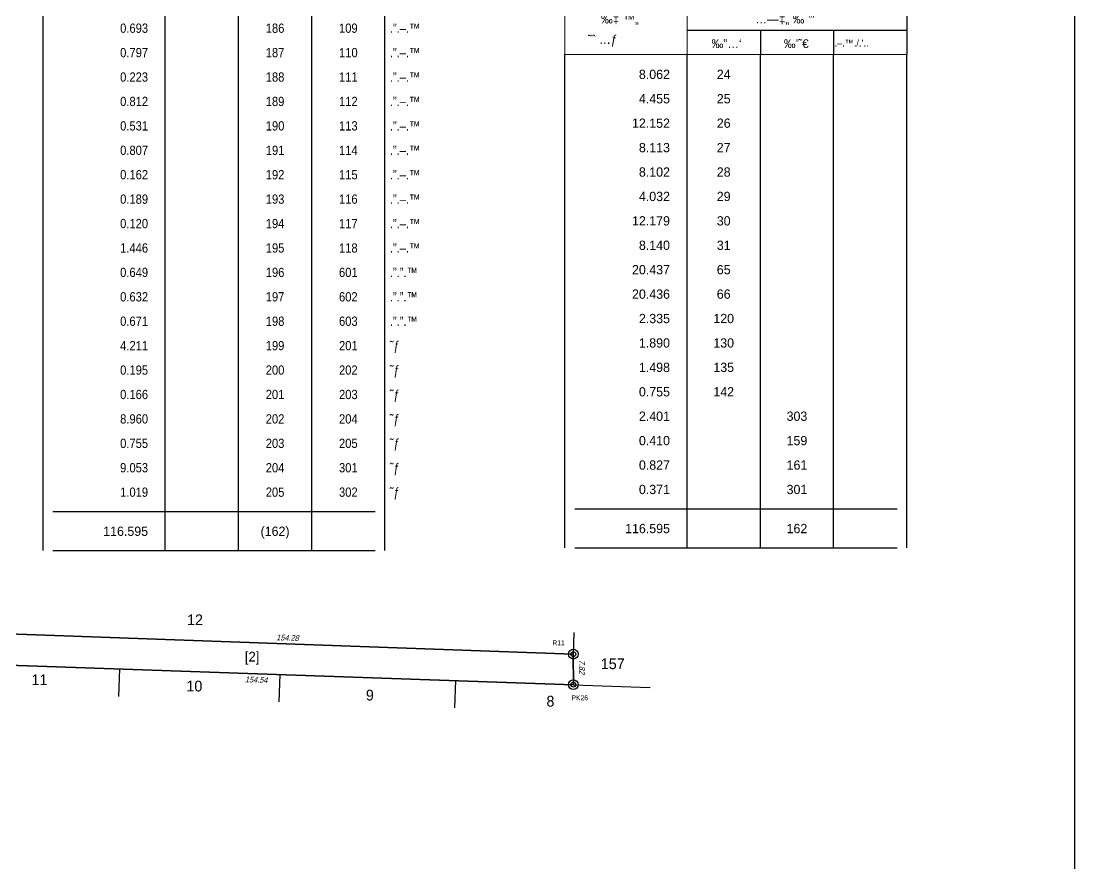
# Model space of a CAD drawing. Extents: x 187751 to 188722, y 663209 to 663959.
# Drawn here: x 188452.5 to 188722.2, y 663461.6 to 663677.4 of the extents above; entities that cross this region are included whole.
import ezdxf
from ezdxf.enums import TextEntityAlignment as Align

# ---------------------------------------------------------------- set-up
doc = ezdxf.new("R2010")
doc.units = 0
doc.header["$LTSCALE"] = 0.3
doc.layers.get('0').update_dxf_attribs({"linetype": 'CONTINUOUS'})
for name, color, linetype in [('C1602_0', 7, 'CONTINUOUS'), ('C1602_1', 1, 'CONTINUOUS'), ('C1603_1', 1, 'CONTINUOUS'), ('C1609_0', 7, 'CONTINUOUS'), ('C1610_0', 7, 'CONTINUOUS'), ('PCLP004', 3, 'CONTINUOUS'), ('PCLS003', 11, 'CONTINUOUS'), ('TAZAR_FRAME', 7, 'CONTINUOUS'), ('TR_TABLES', 7, 'CONTINUOUS')]:
    doc.layers.add(name, color=color, linetype=linetype)
doc.styles.add('HEBTXT', font='HEBTXT')
doc.styles.add('MD-2010', font='hebtxt', dxfattribs={"height": 2.5})
doc.styles.add('TAZAR_HEBTXT', font='HEBTXT')
doc.styles.add('TRHEBTXT', font='HEBTXT')

# ---------------------------------------------------------------- blocks, each defined once
blk = doc.blocks.new('PCLS003')
at = {"style": 'HEBTXT'}
blk.add_attdef('PARCEL', text='', height=2.2, dxfattribs=at).set_placement((0, 1.2), align=Align.MIDDLE_CENTER)
at = {"style": 'HEBTXT', "flags": 1}
for tag, p in [('BLOCK', (0, -1.9)), ('AREA_CALC', (0, -3.9)), ('AREA_LEGAL', (0, -5.9))]:
    blk.add_attdef(tag, text='', height=1.5, dxfattribs=at).set_placement(p, align=Align.CENTER)
blk = doc.blocks.new('C1603')
at = {"color": 1, "style": 'TAZAR_HEBTXT'}
blk.add_attdef('CROSS', text='', height=5, dxfattribs=at).set_placement((-0.03, 1.75), align=Align.MIDDLE)
at = {"style": 'TAZAR_HEBTXT'}
blk.add_attdef('PARCEL_NAME', text='', height=2, dxfattribs=at).set_placement((-0.03, 1.75), align=Align.MIDDLE)
at = {"style": 'TAZAR_HEBTXT', "flags": 1}
for tag, p in [('PARCEL_STATUS', (0, -1.81)), ('PARCEL_SOURCE', (0, -4.76)), ('LEGAL_AREA', (0, -7.34)), ('CALC_AREA', (0, -10.15)), ('TABA_PLAN', (0, -17.38)), ('TABA_MIGRASH', (0, -19.9)), ('TABA_YEUD', (0, -22.63)), ('PARCEL_PREVIOUS', (0, -26.48)), ('GUSH_PREVIOUS', (0, -29.25)), ('COMMENT', (0, -32.98))]:
    blk.add_attdef(tag, text='', height=2, dxfattribs=at).set_placement(p, align=Align.MIDDLE)
blk.add_attdef('GUSH', (-2.8, -14.16), '', height=2, dxfattribs=at)
blk = doc.blocks.new('C1609')
at = {"style": 'TAZAR_HEBTXT'}
for tag, p in [('RADIUS', (0.05, 3.11)), ('LEGAL_LENGTH', (0, -1.15)), ('LINE_NAME', (-0.04, -3.3))]:
    blk.add_attdef(tag, text='', height=1.2, dxfattribs=at).set_placement(p, align=Align.MIDDLE)
at = {"style": 'TAZAR_HEBTXT', "oblique": 15, "width": 0.75}
blk.add_attdef('CALC_LENGTH', text='', height=1.2, dxfattribs=at).set_placement((0, 1.26), align=Align.MIDDLE)
at = {"style": 'TAZAR_HEBTXT', "flags": 1}
for tag, p in [('COMMENT', (-0.07, -6.85)), ('TOPO', (-0.07, -5.23))]:
    blk.add_attdef(tag, text='', height=1.2, dxfattribs=at).set_placement(p, align=Align.MIDDLE)
blk = doc.blocks.new('C1610')
for radius in [1, 0.5]:
    blk.add_circle((0, 0), radius)
at = {"style": 'TAZAR_HEBTXT'}
for tag, p in [('POINT_NAME', (-0.01, 1.76)), ('UID', (-0.02, -1.89))]:
    blk.add_attdef(tag, text='', height=1, dxfattribs=at).set_placement(p, align=Align.MIDDLE)
blk.add_attdef('MARK_DESC', (1.62, -0.51), '', height=1, dxfattribs=at)
at = {"style": 'TAZAR_HEBTXT', "flags": 1}
for tag, p in [('TOPO', (0.04, -4.79)), ('MARK', (0.06, -3.34)), ('SOURCE', (0.07, -6.18)), ('HEIGHT', (-0.01, -9.08)), ('CLASS', (-0.07, -7.59)), ('LEGAL_X', (0.01, -10.63)), ('LEGAL_Y', (-0.01, -12.16)), ('LEGAL_Z', (0.02, -13.51)), ('COMMENT', (0, -14.94))]:
    blk.add_attdef(tag, text='', height=1, dxfattribs=at).set_placement(p, align=Align.MIDDLE)
blk = doc.blocks.new('TAZAR_TABLE_U')
for p, q in [((-45, 4), (-23.26, 4)), ((0, 0), (0, -10)), ((-45, -5), (0, -5)), ((-30, -5), (-30, -10)), ((-15, -5), (-15, -10))]:
    blk.add_line(p, q)
at = {"const_width": 0.2}
for points in [[(-70, -10), (-70, 0), (0, 0)], [(-45, 0), (-45, -10)], [(0, -10), (0, 0)], [(0, -10), (-70, -10)]]:
    blk.add_lwpolyline(points, dxfattribs=at)
at = {"style": 'TRHEBTXT'}
for s, height, p in [('ƒ…‡‰€', 3, (-42.99, 4.94)), ('‰‡ˆ™„', 1.8, (-62.63, -3.64)), ('…—‡„ ‰˜”‘', 1.8, (-31.03, -3.64)), ('˜ˆ …ƒ', 1.8, (-65.3, -7.81)), ('‰”…‘', 1.8, (-39.98, -8.67)), ('‰’˜€', 1.8, (-25.19, -8.67)), ('.–.™./.’..', 1.4, (-14.81, -8.36))]:
    blk.add_text(s, height=height, dxfattribs=at).set_placement(p)

msp = doc.modelspace()

# ---------------------------------------------------------------- linework, layer by layer
at = {"layer": 'C1602_0', "flags": 128}
msp.add_lwpolyline([(188429.63, 663521.2), (188439.63, 663520.88), (188593.81, 663515.33), (188593.82, 663507.51), (188439.37, 663512.89), (188429.37, 663513.21), (188226.2, 663519.92), (188138.13, 663522.82), (188138.39, 663530.81), (188196.32, 663528.91), (188254.25, 663527), (188312.19, 663525.48), (188367.52, 663523.66)], close=True, dxfattribs=at)
at = {"layer": 'C1602_1', "flags": 128}
msp.add_lwpolyline([(188429.37, 663513.21), (188439.37, 663512.89), (188593.82, 663507.51), (188593.81, 663515.33), (188439.63, 663520.88), (188429.63, 663521.2)], close=True, dxfattribs=at)
at = {"layer": 'PCLP004'}
for p, q in [((188593.97, 663520.88), (188593.81, 663515.33)), ((188593.82, 663507.51), (188613.45, 663506.83))]:
    msp.add_line(p, q, dxfattribs=at)
at = {"layer": 'PCLP004', "flags": 128}
for points in [[(188477.64, 663511.56), (188477.37, 663504.53)], [(188518.73, 663510.13), (188518.46, 663503.12)], [(188563.66, 663508.56), (188563.39, 663501.59)]]:
    msp.add_lwpolyline(points, dxfattribs=at)
at = {"layer": 'TAZAR_FRAME', "flags": 128}
msp.add_lwpolyline([(188722.19, 663959.14), (187847.19, 663959.14), (187847.19, 663209.14), (188722.19, 663209.14)], close=True, dxfattribs=at)
at = {"layer": 'TR_TABLES'}
for p, q in [((188458.1, 663674.35), (188458.1, 663680.6)), ((188489.35, 663674.35), (188489.35, 663680.6)), ((188508.1, 663674.35), (188508.1, 663680.6)), ((188526.85, 663674.35), (188526.85, 663680.6)), ((188545.6, 663674.35), (188545.6, 663680.6)), ((188458.1, 663668.1), (188458.1, 663674.35)), ((188489.35, 663668.1), (188489.35, 663674.35)), ((188508.1, 663668.1), (188508.1, 663674.35)), ((188526.85, 663668.1), (188526.85, 663674.35)), ((188545.6, 663668.1), (188545.6, 663674.35)), ((188458.1, 663661.85), (188458.1, 663668.1)), ((188489.35, 663661.85), (188489.35, 663668.1)), ((188508.1, 663661.85), (188508.1, 663668.1)), ((188526.85, 663661.85), (188526.85, 663668.1)), ((188545.6, 663661.85), (188545.6, 663668.1)), ((188591.68, 663662.54), (188591.68, 663668.79)), ((188622.93, 663662.54), (188622.93, 663668.79)), ((188641.68, 663662.54), (188641.68, 663668.79)), ((188660.43, 663662.54), (188660.43, 663668.79)), ((188679.18, 663662.54), (188679.18, 663668.79)), ((188458.1, 663655.6), (188458.1, 663661.85)), ((188489.35, 663655.6), (188489.35, 663661.85)), ((188508.1, 663655.6), (188508.1, 663661.85)), ((188526.85, 663655.6), (188526.85, 663661.85)), ((188545.6, 663655.6), (188545.6, 663661.85)), ((188591.68, 663656.29), (188591.68, 663662.54)), ((188622.93, 663656.29), (188622.93, 663662.54)), ((188641.68, 663656.29), (188641.68, 663662.54)), ((188660.43, 663656.29), (188660.43, 663662.54)), ((188679.18, 663656.29), (188679.18, 663662.54)), ((188591.68, 663650.04), (188591.68, 663656.29)), ((188622.93, 663650.04), (188622.93, 663656.29)), ((188641.68, 663650.04), (188641.68, 663656.29)), ((188660.43, 663650.04), (188660.43, 663656.29)), ((188679.18, 663650.04), (188679.18, 663656.29)), ((188458.1, 663649.35), (188458.1, 663655.6)), ((188489.35, 663649.35), (188489.35, 663655.6)), ((188508.1, 663649.35), (188508.1, 663655.6)), ((188526.85, 663649.35), (188526.85, 663655.6)), ((188545.6, 663649.35), (188545.6, 663655.6)), ((188458.1, 663643.1), (188458.1, 663649.35)), ((188489.35, 663643.1), (188489.35, 663649.35)), ((188508.1, 663643.1), (188508.1, 663649.35)), ((188526.85, 663643.1), (188526.85, 663649.35)), ((188545.6, 663643.1), (188545.6, 663649.35)), ((188591.68, 663643.79), (188591.68, 663650.04)), ((188622.93, 663643.79), (188622.93, 663650.04)), ((188641.68, 663643.79), (188641.68, 663650.04)), ((188660.43, 663643.79), (188660.43, 663650.04)), ((188679.18, 663643.79), (188679.18, 663650.04)), ((188458.1, 663636.85), (188458.1, 663643.1)), ((188489.35, 663636.85), (188489.35, 663643.1)), ((188508.1, 663636.85), (188508.1, 663643.1)), ((188526.85, 663636.85), (188526.85, 663643.1)), ((188545.6, 663636.85), (188545.6, 663643.1)), ((188591.68, 663637.54), (188591.68, 663643.79)), ((188622.93, 663637.54), (188622.93, 663643.79)), ((188641.68, 663637.54), (188641.68, 663643.79)), ((188660.43, 663637.54), (188660.43, 663643.79)), ((188679.18, 663637.54), (188679.18, 663643.79)), ((188591.68, 663631.29), (188591.68, 663637.54)), ((188622.93, 663631.29), (188622.93, 663637.54)), ((188641.68, 663631.29), (188641.68, 663637.54)), ((188660.43, 663631.29), (188660.43, 663637.54)), ((188679.18, 663631.29), (188679.18, 663637.54)), ((188458.1, 663630.6), (188458.1, 663636.85)), ((188489.35, 663630.6), (188489.35, 663636.85)), ((188508.1, 663630.6), (188508.1, 663636.85)), ((188526.85, 663630.6), (188526.85, 663636.85)), ((188545.6, 663630.6), (188545.6, 663636.85)), ((188458.1, 663624.35), (188458.1, 663630.6)), ((188489.35, 663624.35), (188489.35, 663630.6)), ((188508.1, 663624.35), (188508.1, 663630.6)), ((188526.85, 663624.35), (188526.85, 663630.6)), ((188545.6, 663624.35), (188545.6, 663630.6)), ((188591.68, 663625.04), (188591.68, 663631.29)), ((188622.93, 663625.04), (188622.93, 663631.29)), ((188641.68, 663625.04), (188641.68, 663631.29)), ((188660.43, 663625.04), (188660.43, 663631.29)), ((188679.18, 663625.04), (188679.18, 663631.29)), ((188458.1, 663618.1), (188458.1, 663624.35)), ((188489.35, 663618.1), (188489.35, 663624.35)), ((188508.1, 663618.1), (188508.1, 663624.35)), ((188526.85, 663618.1), (188526.85, 663624.35)), ((188545.6, 663618.1), (188545.6, 663624.35)), ((188591.68, 663618.79), (188591.68, 663625.04)), ((188622.93, 663618.79), (188622.93, 663625.04)), ((188641.68, 663618.79), (188641.68, 663625.04)), ((188660.43, 663618.79), (188660.43, 663625.04)), ((188679.18, 663618.79), (188679.18, 663625.04)), ((188458.1, 663611.85), (188458.1, 663618.1)), ((188489.35, 663611.85), (188489.35, 663618.1)), ((188508.1, 663611.85), (188508.1, 663618.1)), ((188526.85, 663611.85), (188526.85, 663618.1)), ((188545.6, 663611.85), (188545.6, 663618.1)), ((188591.68, 663612.54), (188591.68, 663618.79)), ((188622.93, 663612.54), (188622.93, 663618.79)), ((188641.68, 663612.54), (188641.68, 663618.79)), ((188660.43, 663612.54), (188660.43, 663618.79)), ((188679.18, 663612.54), (188679.18, 663618.79)), ((188458.1, 663605.6), (188458.1, 663611.85)), ((188489.35, 663605.6), (188489.35, 663611.85)), ((188508.1, 663605.6), (188508.1, 663611.85)), ((188526.85, 663605.6), (188526.85, 663611.85)), ((188545.6, 663605.6), (188545.6, 663611.85)), ((188591.68, 663606.29), (188591.68, 663612.54)), ((188622.93, 663606.29), (188622.93, 663612.54)), ((188641.68, 663606.29), (188641.68, 663612.54)), ((188660.43, 663606.29), (188660.43, 663612.54)), ((188679.18, 663606.29), (188679.18, 663612.54)), ((188458.1, 663599.35), (188458.1, 663605.6)), ((188489.35, 663599.35), (188489.35, 663605.6)), ((188508.1, 663599.35), (188508.1, 663605.6)), ((188526.85, 663599.35), (188526.85, 663605.6)), ((188545.6, 663599.35), (188545.6, 663605.6)), ((188591.68, 663600.04), (188591.68, 663606.29)), ((188622.93, 663600.04), (188622.93, 663606.29)), ((188641.68, 663600.04), (188641.68, 663606.29)), ((188660.43, 663600.04), (188660.43, 663606.29)), ((188679.18, 663600.04), (188679.18, 663606.29)), ((188458.1, 663593.1), (188458.1, 663599.35)), ((188489.35, 663593.1), (188489.35, 663599.35)), ((188508.1, 663593.1), (188508.1, 663599.35)), ((188526.85, 663593.1), (188526.85, 663599.35)), ((188545.6, 663593.1), (188545.6, 663599.35)), ((188591.68, 663593.79), (188591.68, 663600.04)), ((188622.93, 663593.79), (188622.93, 663600.04)), ((188641.68, 663593.79), (188641.68, 663600.04)), ((188660.43, 663593.79), (188660.43, 663600.04)), ((188679.18, 663593.79), (188679.18, 663600.04)), ((188591.68, 663587.54), (188591.68, 663593.79)), ((188622.93, 663587.54), (188622.93, 663593.79)), ((188641.68, 663587.54), (188641.68, 663593.79)), ((188660.43, 663587.54), (188660.43, 663593.79)), ((188679.18, 663587.54), (188679.18, 663593.79)), ((188458.1, 663586.85), (188458.1, 663593.1)), ((188489.35, 663586.85), (188489.35, 663593.1)), ((188508.1, 663586.85), (188508.1, 663593.1)), ((188526.85, 663586.85), (188526.85, 663593.1)), ((188545.6, 663586.85), (188545.6, 663593.1)), ((188458.1, 663580.6), (188458.1, 663586.85)), ((188489.35, 663580.6), (188489.35, 663586.85)), ((188508.1, 663580.6), (188508.1, 663586.85)), ((188526.85, 663580.6), (188526.85, 663586.85)), ((188545.6, 663580.6), (188545.6, 663586.85)), ((188591.68, 663581.29), (188591.68, 663587.54)), ((188622.93, 663581.29), (188622.93, 663587.54)), ((188641.68, 663581.29), (188641.68, 663587.54)), ((188660.43, 663581.29), (188660.43, 663587.54)), ((188679.18, 663581.29), (188679.18, 663587.54)), ((188458.1, 663574.35), (188458.1, 663580.6)), ((188489.35, 663574.35), (188489.35, 663580.6)), ((188508.1, 663574.35), (188508.1, 663580.6)), ((188526.85, 663574.35), (188526.85, 663580.6)), ((188545.6, 663574.35), (188545.6, 663580.6)), ((188591.68, 663575.04), (188591.68, 663581.29)), ((188622.93, 663575.04), (188622.93, 663581.29)), ((188641.68, 663575.04), (188641.68, 663581.29)), ((188660.43, 663575.04), (188660.43, 663581.29)), ((188679.18, 663575.04), (188679.18, 663581.29)), ((188591.68, 663568.79), (188591.68, 663575.04)), ((188622.93, 663568.79), (188622.93, 663575.04)), ((188641.68, 663568.79), (188641.68, 663575.04)), ((188660.43, 663568.79), (188660.43, 663575.04)), ((188679.18, 663568.79), (188679.18, 663575.04)), ((188458.1, 663568.1), (188458.1, 663574.35)), ((188489.35, 663568.1), (188489.35, 663574.35)), ((188508.1, 663568.1), (188508.1, 663574.35)), ((188526.85, 663568.1), (188526.85, 663574.35)), ((188545.6, 663568.1), (188545.6, 663574.35)), ((188458.1, 663561.85), (188458.1, 663568.1)), ((188489.35, 663561.85), (188489.35, 663568.1)), ((188508.1, 663561.85), (188508.1, 663568.1)), ((188526.85, 663561.85), (188526.85, 663568.1)), ((188545.6, 663561.85), (188545.6, 663568.1)), ((188591.68, 663562.54), (188591.68, 663568.79)), ((188622.93, 663562.54), (188622.93, 663568.79)), ((188641.68, 663562.54), (188641.68, 663568.79)), ((188660.43, 663562.54), (188660.43, 663568.79)), ((188679.18, 663562.54), (188679.18, 663568.79)), ((188458.1, 663555.6), (188458.1, 663561.85)), ((188489.35, 663555.6), (188489.35, 663561.85)), ((188508.1, 663555.6), (188508.1, 663561.85)), ((188526.85, 663555.6), (188526.85, 663561.85)), ((188545.6, 663555.6), (188545.6, 663561.85)), ((188591.68, 663556.29), (188591.68, 663562.54)), ((188622.93, 663556.29), (188622.93, 663562.54)), ((188641.68, 663556.29), (188641.68, 663562.54)), ((188660.43, 663556.29), (188660.43, 663562.54)), ((188679.18, 663556.29), (188679.18, 663562.54)), ((188591.68, 663542.54), (188591.68, 663556.29)), ((188622.93, 663542.54), (188622.93, 663556.29)), ((188641.68, 663542.54), (188641.68, 663556.29)), ((188660.43, 663542.54), (188660.43, 663556.29)), ((188679.18, 663542.54), (188679.18, 663556.29)), ((188458.1, 663541.85), (188458.1, 663555.6)), ((188489.35, 663541.85), (188489.35, 663555.6)), ((188508.1, 663541.85), (188508.1, 663555.6)), ((188526.85, 663541.85), (188526.85, 663555.6)), ((188545.6, 663541.85), (188545.6, 663555.6)), ((188460.6, 663551.85), (188543.1, 663551.85)), ((188594.18, 663552.54), (188676.68, 663552.54)), ((188594.18, 663542.54), (188676.68, 663542.54)), ((188460.6, 663541.85), (188543.1, 663541.85))]:
    msp.add_line(p, q, dxfattribs=at)

# ---------------------------------------------------------------- block references
at = {"layer": 'C1603_1'}
ref = msp.add_blockref('C1603', (188511.61, 663514.36), dxfattribs=dict(at, xscale=1.25, yscale=1.25, zscale=1.25))
ref.add_attrib('PARCEL_NAME', '[2]', dxfattribs={"layer": '0', "height": 2.5, "style": 'TAZAR_HEBTXT'}).set_placement((188511.61, 663514.37), align=Align.MIDDLE)
at = {"layer": 'C1609_0'}
ref = msp.add_blockref('C1609', (188516.72, 663518.1), dxfattribs=dict(at, xscale=1.25, yscale=1.25, zscale=1.25, rotation=177.93767818))
ref.add_attrib('CALC_LENGTH', '154.28', dxfattribs={"layer": '0', "height": 1.5, "rotation": 357.9377, "style": 'TAZAR_HEBTXT', "oblique": 15, "width": 0.75}).set_placement((188520.65, 663519.53), align=Align.MIDDLE)
ref = msp.add_blockref('C1609', (188593.82, 663511.42), dxfattribs=dict(at, xscale=1.25, yscale=1.25, zscale=1.25, rotation=90.07328696000002))
ref.add_attrib('CALC_LENGTH', '7.82', dxfattribs={"layer": '0', "height": 1.5, "rotation": 270.0733, "style": 'TAZAR_HEBTXT', "oblique": 15, "width": 0.75}).set_placement((188596.05, 663512.06), align=Align.MIDDLE)
ref = msp.add_blockref('C1609', (188516.6, 663510.2), dxfattribs=dict(at, xscale=1.25, yscale=1.25, zscale=1.25, rotation=358.00500672))
ref.add_attrib('CALC_LENGTH', '154.54', dxfattribs={"layer": '0', "height": 1.5, "rotation": 358.005, "style": 'TAZAR_HEBTXT', "oblique": 15, "width": 0.75}).set_placement((188512.65, 663508.77), align=Align.MIDDLE)
at = {"layer": 'C1610_0'}
ref = msp.add_blockref('C1610', (188593.81, 663515.33), dxfattribs=dict(at, xscale=1.25, yscale=1.25, zscale=1.25))
ref.add_attrib('POINT_NAME', 'R11', dxfattribs={"layer": '0', "height": 1.25, "style": 'TAZAR_HEBTXT'}).set_placement((188590.03, 663518.23), align=Align.MIDDLE)
ref = msp.add_blockref('C1610', (188593.82, 663507.51), dxfattribs=dict(at, xscale=1.25, yscale=1.25, zscale=1.25))
ref.add_attrib('POINT_NAME', 'PK26', dxfattribs={"layer": '0', "height": 1.25, "style": 'TAZAR_HEBTXT'}).set_placement((188595.46, 663504.16), align=Align.MIDDLE)
at = {"layer": 'PCLS003'}
ref = msp.add_blockref('PCLS003', (188498.2, 663520.21), dxfattribs=dict(at, xscale=1.25, yscale=1.25, zscale=1.25))
ref.add_attrib('PARCEL', '12', dxfattribs={"layer": '0', "height": 2.75, "style": 'HEBTXT'}).set_placement((188496.99, 663524.12), align=Align.MIDDLE_CENTER)
ref = msp.add_blockref('PCLS003', (188603.91, 663512.86), dxfattribs=dict(at, xscale=1.25, yscale=1.25, zscale=1.25))
ref.add_attrib('PARCEL', '157', dxfattribs={"layer": '0', "height": 2.75, "style": 'HEBTXT'}).set_placement((188603.91, 663512.86), align=Align.MIDDLE_CENTER)
ref = msp.add_blockref('PCLS003', (188457.19, 663508.78), dxfattribs=dict(at, xscale=1.25, yscale=1.25, zscale=1.25))
ref.add_attrib('PARCEL', '11', dxfattribs={"layer": '0', "height": 2.75, "style": 'HEBTXT'}).set_placement((188457.19, 663508.78), align=Align.MIDDLE_CENTER)
ref = msp.add_blockref('PCLS003', (188496.82, 663507.16), dxfattribs=dict(at, xscale=1.25, yscale=1.25, zscale=1.25))
ref.add_attrib('PARCEL', '10', dxfattribs={"layer": '0', "height": 2.75, "style": 'HEBTXT'}).set_placement((188496.82, 663507.16), align=Align.MIDDLE_CENTER)
ref = msp.add_blockref('PCLS003', (188541.74, 663504.84), dxfattribs=dict(at, xscale=1.25, yscale=1.25, zscale=1.25))
ref.add_attrib('PARCEL', '9', dxfattribs={"layer": '0', "height": 2.75, "style": 'HEBTXT'}).set_placement((188541.74, 663504.84), align=Align.MIDDLE_CENTER)
ref = msp.add_blockref('PCLS003', (188587.96, 663503.29), dxfattribs=dict(at, xscale=1.25, yscale=1.25, zscale=1.25))
ref.add_attrib('PARCEL', '8', dxfattribs={"layer": '0', "height": 2.75, "style": 'HEBTXT'}).set_placement((188587.96, 663503.29), align=Align.MIDDLE_CENTER)
at = {"layer": 'TR_TABLES', "xscale": 1.25, "yscale": 1.25, "zscale": 1.25}
msp.add_blockref('TAZAR_TABLE_U', (188679.18, 663681.29), dxfattribs=at)

# ---------------------------------------------------------------- texts
at = {"layer": 'TR_TABLES', "style": 'MD-2010', "width": 0.9}
for s, p in [('0.693', (188484.98, 663674.35)), ('0.797', (188484.98, 663668.1)), ('0.223', (188484.98, 663661.85)), ('0.812', (188484.98, 663655.6)), ('0.531', (188484.98, 663649.35)), ('0.807', (188484.98, 663643.1)), ('0.162', (188484.98, 663636.85)), ('0.189', (188484.98, 663630.6)), ('0.120', (188484.98, 663624.35)), ('1.446', (188484.98, 663618.1)), ('0.649', (188484.98, 663611.85)), ('0.632', (188484.98, 663605.6)), ('0.671', (188484.98, 663599.35)), ('4.211', (188484.98, 663593.1)), ('0.195', (188484.98, 663586.85)), ('0.166', (188484.98, 663580.6)), ('8.960', (188484.98, 663574.35)), ('0.755', (188484.98, 663568.1)), ('9.053', (188484.98, 663561.85)), ('1.019', (188484.98, 663555.6))]:
    msp.add_text(s, height=2.375, dxfattribs=at).set_placement(p, align=Align.RIGHT)
for s, p in [('186', (188517.48, 663674.35)), ('109', (188536.23, 663674.35)), ('187', (188517.48, 663668.1)), ('110', (188536.23, 663668.1)), ('188', (188517.48, 663661.85)), ('111', (188536.23, 663661.85)), ('189', (188517.48, 663655.6)), ('112', (188536.23, 663655.6)), ('190', (188517.48, 663649.35)), ('113', (188536.23, 663649.35)), ('191', (188517.48, 663643.1)), ('114', (188536.23, 663643.1)), ('192', (188517.48, 663636.85)), ('115', (188536.23, 663636.85)), ('193', (188517.48, 663630.6)), ('116', (188536.23, 663630.6)), ('194', (188517.48, 663624.35)), ('117', (188536.23, 663624.35)), ('195', (188517.48, 663618.1)), ('118', (188536.23, 663618.1)), ('196', (188517.48, 663611.85)), ('601', (188536.23, 663611.85)), ('197', (188517.48, 663605.6)), ('602', (188536.23, 663605.6)), ('198', (188517.48, 663599.35)), ('603', (188536.23, 663599.35)), ('199', (188517.48, 663593.1)), ('201', (188536.23, 663593.1)), ('200', (188517.48, 663586.85)), ('202', (188536.23, 663586.85)), ('201', (188517.48, 663580.6)), ('203', (188536.23, 663580.6)), ('202', (188517.48, 663574.35)), ('204', (188536.23, 663574.35)), ('203', (188517.48, 663568.1)), ('205', (188536.23, 663568.1)), ('204', (188517.48, 663561.85)), ('301', (188536.23, 663561.85)), ('205', (188517.48, 663555.6)), ('302', (188536.23, 663555.6))]:
    msp.add_text(s, height=2.375, dxfattribs=at).set_placement(p, align=Align.CENTER)
for s, p in [('.”.–.™', (188546.85, 663674.35)), ('.”.–.™', (188546.85, 663668.1)), ('.”.–.™', (188546.85, 663661.85)), ('.”.–.™', (188546.85, 663655.6)), ('.”.–.™', (188546.85, 663649.35)), ('.”.–.™', (188546.85, 663643.1)), ('.”.–.™', (188546.85, 663636.85)), ('.”.–.™', (188546.85, 663630.6)), ('.”.–.™', (188546.85, 663624.35)), ('.”.–.™', (188546.85, 663618.1)), ('.”.”.™', (188546.85, 663611.85)), ('.”.”.™', (188546.85, 663605.6)), ('.”.”.™', (188546.85, 663599.35)), ('˜ƒ', (188546.85, 663593.1)), ('˜ƒ', (188546.85, 663586.85)), ('˜ƒ', (188546.85, 663580.6)), ('˜ƒ', (188546.85, 663574.35)), ('˜ƒ', (188546.85, 663568.1)), ('˜ƒ', (188546.85, 663561.85)), ('˜ƒ', (188546.85, 663555.6))]:
    msp.add_text(s, height=2.375, dxfattribs=at).set_placement(p)
at = {"layer": 'TR_TABLES', "style": 'HEBTXT'}
for s, p in [('8.062', (188618.55, 663662.54)), ('4.455', (188618.55, 663656.29)), ('12.152', (188618.55, 663650.04)), ('8.113', (188618.55, 663643.79)), ('8.102', (188618.55, 663637.54)), ('4.032', (188618.55, 663631.29)), ('12.179', (188618.55, 663625.04)), ('8.140', (188618.55, 663618.79)), ('20.437', (188618.55, 663612.54)), ('20.436', (188618.55, 663606.29)), ('2.335', (188618.55, 663600.04)), ('1.890', (188618.55, 663593.79)), ('1.498', (188618.55, 663587.54)), ('0.755', (188618.55, 663581.29)), ('2.401', (188618.55, 663575.04)), ('0.410', (188618.55, 663568.79)), ('0.827', (188618.55, 663562.54)), ('0.371', (188618.55, 663556.29)), ('116.595', (188484.98, 663545.6)), ('116.595', (188618.55, 663546.29))]:
    msp.add_text(s, height=2.375, dxfattribs=at).set_placement(p, align=Align.RIGHT)
for s, p in [('24', (188632.3, 663662.54)), ('25', (188632.3, 663656.29)), ('26', (188632.3, 663650.04)), ('27', (188632.3, 663643.79)), ('28', (188632.3, 663637.54)), ('29', (188632.3, 663631.29)), ('30', (188632.3, 663625.04)), ('31', (188632.3, 663618.79)), ('65', (188632.3, 663612.54)), ('66', (188632.3, 663606.29)), ('120', (188632.3, 663600.04)), ('130', (188632.3, 663593.79)), ('135', (188632.3, 663587.54)), ('142', (188632.3, 663581.29)), ('303', (188651.05, 663575.04)), ('159', (188651.05, 663568.79)), ('161', (188651.05, 663562.54)), ('301', (188651.05, 663556.29)), ('(162)', (188517.48, 663545.6)), (' 162 ', (188651.05, 663546.29))]:
    msp.add_text(s, height=2.375, dxfattribs=at).set_placement(p, align=Align.CENTER)

doc.saveas('drawing.dxf')
